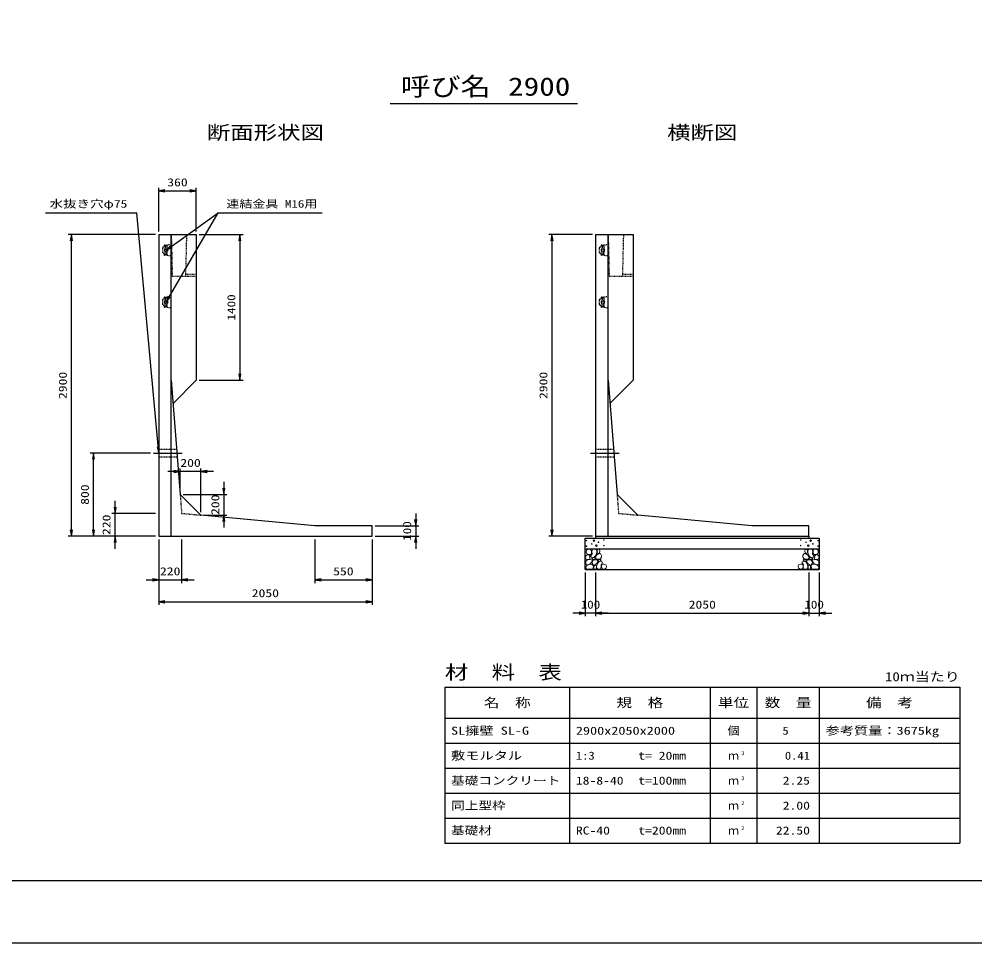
# Model space of a CAD drawing. Units: millimetres at full size. Extents: x 0 to 25230, y 0 to 17820.
# Drawn here: x 10683 to 19870, y 0 to 8882 of the extents above; entities that cross this region are included whole.
import ezdxf
from ezdxf.enums import TextEntityAlignment as Align

# ---------------------------------------------------------------- set-up
doc = ezdxf.new("R2010")
doc.units = ezdxf.units.MM
doc.linetypes.add('CHAIN', pattern=[18.5, 12, -1.5, 3.5, -1.5])
doc.linetypes.add('DASHED_SPACED', pattern=[12, 6, -6])
for name, color, linetype, lineweight in [('0_2', 7, 'Continuous', 25), ('D-BMK', 2, 'DASHED_SPACED', 25), ('D-DCR-HCHn', 4, 'Continuous', 9), ('D-MTR-FRAM', 7, 'Continuous', 25), ('D-MTR-LINE', 7, 'Continuous', 25), ('D-STR-DIM', 7, 'Continuous', 25), ('D-STR-STRn', 1, 'Continuous', 25), ('D-STR-TXT', 7, 'Continuous', 25), ('D-TTL', 2, 'Continuous', 25), ('D-TTL-TXT', 7, 'Continuous', 25)]:
    doc.layers.add(name, color=color, linetype=linetype, lineweight=lineweight)
doc.layers.add('D-MTR', color=7, linetype='Continuous')
doc.layers.add('D-MTR-TXT', color=7, linetype='Continuous')
doc.styles.add('ＭＳ ゴシック', font='')
doc.styles.get('ＭＳ ゴシック').set_extended_font_data('MS Gothic')

# ---------------------------------------------------------------- blocks, each defined once
blk = doc.blocks.new('open_arrow')
at = {"color": 0, "linetype": 'Continuous', "lineweight": -2}
blk.add_lwpolyline([(7.5, 1.25), (0, 0), (7.5, -1.25)], dxfattribs=at)
blk = doc.blocks.new('30KN')
at = {"color": 1, "linetype": 'DASHED_SPACED', "lineweight": 25}
for p, q in [((-85, 19.095), (-85, -19.095)), ((-58, 31.14), (-76.155, 29.028)), ((-68, 47.5), (-68, 45.66)), ((-65.5, 41.33), (-60.5, 38.443)), ((-54, 46), (-62.257, 46)), ((-40.306, 45.707), (-41.691, 35.314)), ((0, 53), (-37.704, 48.287)), ((0, -53), (0, 53)), ((-76.155, -29.028), (-58, -31.14)), ((-68, -47.5), (-68, -45.66)), ((-65.5, -41.33), (-60.5, -38.443)), ((-54, -46), (-62.257, -46)), ((-41.691, -35.314), (-40.306, -45.707)), ((-37.704, -48.287), (0, -53))]:
    blk.add_line(p, q, dxfattribs=at)
at = {"color": 1, "linetype": 'Continuous', "lineweight": 25}
for p, q in [((-58, 42), (-58, 21.448)), ((-46, 46), (-54, 46)), ((-42, 42), (-42, 21.448)), ((-58, -42), (-58, -21.448)), ((-46, -46), (-54, -46)), ((-42, -42), (-42, -21.448))]:
    blk.add_line(p, q, dxfattribs=at)
blk.add_circle((-50, 0), 13, dxfattribs=at)
at = {"color": 1, "linetype": 'DASHED_SPACED', "lineweight": 25}
for centre, radius, start, end in [((-75, 19.095), 10, 96.63251, 180), ((-66.5, 47.5), 1.5, 19.47123, 180), ((-63, 45.66), 5, 180, 240), ((-62.257, 49), 3, 199.47122, 270), ((-63, 34.113), 5, 0, 60), ((-37.332, 45.31), 3, 97.12502, 172.40536), ((-75, -19.095), 10, 180, 263.36749), ((-63, -45.66), 5, 120, 180), ((-66.5, -47.5), 1.5, 180, 340.57225), ((-62.257, -49), 3, 90, 160.55052), ((-63, -34.113), 5, 300, 0), ((-37.332, -45.31), 3, 187.59464, 262.87498)]:
    blk.add_arc(centre, radius, start, end, dxfattribs=at)
at = {"color": 1, "linetype": 'Continuous', "lineweight": 25}
for centre, radius, start, end in [((-50, 0), 18, 129.95842, 230.0969), ((-68, 21.448), 10, 310.0894, 0), ((-54, 42), 4, 90, 180), ((-46, 42), 4, 0, 90), ((-44.665, 35.71), 3, 332.67182, 352.40536), ((-32, 21.448), 10, 180, 229.9948), ((-50, 0), 18, 310.0052, 50.12245), ((-68, -21.448), 10, 0, 49.9948), ((-54, -42), 4, 180, 270), ((-46, -42), 4, 270, 0), ((-32, -21.448), 10, 130.0052, 180), ((-44.665, -35.71), 3, 7.59464, 27.32818)]:
    blk.add_arc(centre, radius, start, end, dxfattribs=at)

msp = doc.modelspace()

# ---------------------------------------------------------------- linework, layer by layer
at = {"layer": '0_2'}
for p, q in [((16195, 6810), (15775, 6810)), ((15805, 6810), (15805, 3910)), ((16195, 3910), (15775, 3910))]:
    msp.add_line(p, q, dxfattribs=at)
at = {"layer": 'D-BMK', "linetype": 'CHAIN'}
for p, q in [((11975, 4710), (12249.688, 4710)), ((16175, 4710), (16449.688, 4710))]:
    msp.add_line(p, q, dxfattribs=at)
at = {"layer": 'D-BMK'}
for p, q in [((12230.735, 4312.587), (12245, 4130)), ((16430.735, 4312.587), (16445, 4130)), ((12245, 4130), (12430.735, 4112.587)), ((16445, 4130), (16630.735, 4112.587))]:
    msp.add_line(p, q, dxfattribs=at)
at = {"layer": 'D-DCR-HCHn'}
for points in [[(16176.198, 3781.594), (16155.395, 3786.217), (16136.904, 3776.971), (16134.592, 3756.168), (16139.215, 3739.988), (16162.33, 3733.053), (16178.51, 3733.053), (16185.444, 3744.611), (16185.444, 3770.037)], [(16194.69, 3783.906), (16187.756, 3763.102), (16190.067, 3739.988), (16173.887, 3714.562), (16194.69, 3703.005), (16217.805, 3714.562), (16231.673, 3733.053), (16236.296, 3763.102), (16231.673, 3779.283), (16217.805, 3786.217)], [(16238.608, 3779.283), (16238.608, 3751.545), (16250.165, 3744.611), (16261.722, 3751.545), (16264.034, 3767.725), (16261.722, 3781.594), (16245.542, 3786.217)], [(18261.392, 3779.283), (18261.392, 3751.545), (18249.835, 3744.611), (18238.278, 3751.545), (18235.966, 3767.725), (18238.278, 3781.594), (18254.458, 3786.217)], [(18305.31, 3783.906), (18312.244, 3763.102), (18309.933, 3739.988), (18326.113, 3714.562), (18305.31, 3703.005), (18282.195, 3714.562), (18268.327, 3733.053), (18263.704, 3763.102), (18268.327, 3779.283), (18282.195, 3786.217)], [(18323.802, 3781.594), (18344.605, 3786.217), (18363.096, 3776.971), (18365.408, 3756.168), (18360.785, 3739.988), (18337.67, 3733.053), (18321.49, 3733.053), (18314.556, 3744.611), (18314.556, 3770.037)], [(16132.281, 3723.808), (16125.346, 3703.005), (16134.592, 3689.136), (16157.707, 3686.824), (16173.488, 3693.599), (16166.952, 3709.939), (16171.575, 3719.185), (16162.33, 3728.431), (16148.461, 3733.053)], [(16176.155, 3647.009), (16193.277, 3672.692), (16191.137, 3679.112), (16167.594, 3685.533), (16146.192, 3683.393), (16131.21, 3670.551), (16129.07, 3655.57), (16131.21, 3640.588), (16148.332, 3636.308)], [(16199.313, 3703.005), (16187.756, 3693.759), (16192.379, 3686.824), (16208.559, 3686.824), (16215.493, 3689.136), (16220.116, 3698.382), (16213.182, 3705.316)], [(16236.082, 3647.009), (16246.783, 3672.692), (16238.222, 3683.393), (16212.539, 3683.393), (16201.838, 3679.112), (16191.137, 3664.131), (16191.137, 3651.289), (16201.838, 3634.167), (16214.679, 3632.027)], [(16233.985, 3728.431), (16222.427, 3700.693), (16231.673, 3689.136), (16259.411, 3689.136), (16270.968, 3693.759), (16282.525, 3709.939), (16282.525, 3723.808), (16270.968, 3742.299), (16257.099, 3744.611)], [(16268.185, 3670.551), (16278.886, 3679.112), (16274.606, 3685.533), (16259.624, 3685.533), (16253.204, 3683.393), (16248.923, 3674.832), (16255.344, 3668.411)], [(18266.015, 3728.431), (18277.573, 3700.693), (18268.327, 3689.136), (18240.589, 3689.136), (18229.032, 3693.759), (18217.475, 3709.939), (18217.475, 3723.808), (18229.032, 3742.299), (18242.901, 3744.611)], [(18231.815, 3670.551), (18221.114, 3679.112), (18225.394, 3685.533), (18240.376, 3685.533), (18246.796, 3683.393), (18251.077, 3674.832), (18244.656, 3668.411)], [(18263.918, 3647.009), (18253.217, 3672.692), (18261.778, 3683.393), (18287.461, 3683.393), (18298.162, 3679.112), (18308.863, 3664.131), (18308.863, 3651.289), (18298.162, 3634.167), (18285.321, 3632.027)], [(18300.687, 3703.005), (18312.244, 3693.759), (18307.621, 3686.824), (18291.441, 3686.824), (18284.507, 3689.136), (18279.884, 3698.382), (18286.818, 3705.316)], [(18323.845, 3647.009), (18306.723, 3672.692), (18308.863, 3679.112), (18332.406, 3685.533), (18353.808, 3683.393), (18368.79, 3670.551), (18370.93, 3655.57), (18368.79, 3640.588), (18351.668, 3636.308)], [(18367.719, 3723.808), (18374.654, 3703.005), (18365.408, 3689.136), (18342.293, 3686.824), (18326.512, 3693.599), (18333.048, 3709.939), (18328.425, 3719.185), (18337.67, 3728.431), (18351.539, 3733.053)], [(16184.716, 3593.503), (16199.698, 3599.924), (16203.978, 3621.326), (16195.417, 3636.308), (16180.435, 3640.588), (16161.173, 3638.448), (16139.771, 3629.887), (16129.07, 3617.045), (16129.07, 3602.064), (16135.49, 3593.503), (16161.173, 3595.643)], [(16231.801, 3599.924), (16231.801, 3625.606), (16221.1, 3632.027), (16210.399, 3625.606), (16208.259, 3610.625), (16210.399, 3597.783), (16225.381, 3593.503)], [(16272.466, 3595.643), (16278.886, 3614.905), (16276.746, 3636.308), (16291.728, 3659.85), (16272.466, 3670.551), (16251.063, 3659.85), (16238.222, 3642.728), (16233.941, 3614.905), (16238.222, 3599.924), (16251.063, 3593.503)], [(16289.588, 3597.783), (16308.85, 3593.503), (16325.972, 3602.064), (16328.112, 3621.326), (16323.831, 3636.308), (16302.429, 3642.728), (16287.447, 3642.728), (16281.027, 3632.027), (16281.027, 3608.484)], [(18210.412, 3597.783), (18191.15, 3593.503), (18174.028, 3602.064), (18171.888, 3621.326), (18176.169, 3636.308), (18197.571, 3642.728), (18212.553, 3642.728), (18218.973, 3632.027), (18218.973, 3608.484)], [(18227.534, 3595.643), (18221.114, 3614.905), (18223.254, 3636.308), (18208.272, 3659.85), (18227.534, 3670.551), (18248.937, 3659.85), (18261.778, 3642.728), (18266.059, 3614.905), (18261.778, 3599.924), (18248.937, 3593.503)], [(18268.199, 3599.924), (18268.199, 3625.606), (18278.9, 3632.027), (18289.601, 3625.606), (18291.741, 3610.625), (18289.601, 3597.783), (18274.619, 3593.503)], [(18315.284, 3593.503), (18300.302, 3599.924), (18296.022, 3621.326), (18304.583, 3636.308), (18319.565, 3640.588), (18338.827, 3638.448), (18360.229, 3629.887), (18370.93, 3617.045), (18370.93, 3602.064), (18364.51, 3593.503), (18338.827, 3595.643)]]:
    msp.add_lwpolyline(points, close=True, dxfattribs=at)
for centre, radius in [((16135.727, 3867.43), 3), ((16208.336, 3867.43), 7.5), ((16303.131, 3873.481), 3), ((18196.869, 3873.481), 3), ((18291.664, 3867.43), 7.5), ((18364.273, 3867.43), 3), ((16136.869, 3813.919), 3), ((16187.292, 3835.761), 3), ((16231.664, 3819.97), 7.5), ((16252.708, 3851.639), 3), ((16304.273, 3819.97), 3), ((18195.727, 3819.97), 3), ((18247.292, 3851.639), 3), ((18268.336, 3819.97), 7.5), ((18312.708, 3835.761), 3), ((18363.131, 3813.919), 3)]:
    msp.add_circle(centre, radius, dxfattribs=at)
at = {"layer": 'D-MTR-FRAM'}
for p, q in [((14775, 2460), (19725, 2460)), ((14775, 2460), (14775, 960)), ((19725, 2460), (19725, 960)), ((14775, 960), (19725, 960))]:
    msp.add_line(p, q, dxfattribs=at)
at = {"layer": 'D-MTR-LINE'}
for p, q in [((15975, 2460), (15975, 960)), ((17325, 2460), (17325, 960)), ((17775, 2460), (17775, 960)), ((18375, 2460), (18375, 960)), ((14775, 2160), (19725, 2160)), ((14775, 1920), (19725, 1920)), ((14775, 1680), (19725, 1680)), ((14775, 1440), (19725, 1440)), ((14775, 1200), (19725, 1200))]:
    msp.add_line(p, q, dxfattribs=at)
at = {"layer": 'D-STR-DIM'}
for p, q in [((12025, 6840), (12025, 7260)), ((12385, 6840), (12385, 7260)), ((12025, 7230), (12385, 7230)), ((11995, 6810), (11155, 6810)), ((11185, 3910), (11185, 6810)), ((12415, 6810), (12835, 6810)), ((12805, 6810), (12805, 5410)), ((12415, 5410), (12835, 5410)), ((11945, 4710), (11367.203, 4710)), ((11397.203, 3910), (11397.203, 4710)), ((12550.735, 4532.587), (12110.735, 4532.587)), ((12230.735, 4342.587), (12230.735, 4562.587)), ((12430.735, 4142.587), (12430.735, 4562.587)), ((12650.735, 4432.587), (12650.735, 3992.587)), ((11605, 3790), (11605, 4250)), ((12260.735, 4312.587), (12680.735, 4312.587)), ((11995, 4130), (11575, 4130)), ((12460.735, 4112.587), (12680.735, 4112.587)), ((14495, 4130), (14495, 3790)), ((14105, 4010), (14525, 4010)), ((11995, 3910), (11155, 3910)), ((11995, 3910), (11367.203, 3910)), ((11995, 3910), (11575, 3910)), ((12025, 3880), (12025, 3460)), ((12025, 3880), (12025, 3250)), ((12245, 3880), (12245, 3460)), ((13525, 3880), (13525, 3460)), ((14075, 3880), (14075, 3460)), ((14075, 3880), (14075, 3250)), ((14105, 3910), (14525, 3910)), ((16125, 3560), (16125, 3140)), ((16225, 3560), (16225, 3140)), ((16225, 3560), (16225, 3140)), ((18275, 3560), (18275, 3140)), ((18275, 3560), (18275, 3140)), ((18375, 3560), (18375, 3140)), ((11905, 3490), (12365, 3490)), ((13525, 3490), (14075, 3490)), ((12025, 3280), (14075, 3280)), ((16345, 3170), (16005, 3170)), ((16225, 3170), (18275, 3170)), ((18155, 3170), (18495, 3170))]:
    msp.add_line(p, q, dxfattribs=at)
at = {"layer": 'D-STR-STRn'}
for p, q in [((12025, 6810), (12025, 3910)), ((12025, 6810), (12385, 6810)), ((12145, 3910), (12145, 6810)), ((12385, 6810), (12385, 5410)), ((16225, 6810), (16225, 3910)), ((16225, 6810), (16585, 6810)), ((16345, 3910), (16345, 6810)), ((16585, 6810), (16585, 5410)), ((12145, 5410), (12230.735, 4312.587)), ((12385, 5410), (12162.391, 5187.391)), ((16345, 5410), (16430.735, 4312.587)), ((16585, 5410), (16362.391, 5187.391)), ((12430.735, 4112.587), (12230.735, 4312.587)), ((16630.735, 4112.587), (16430.735, 4312.587)), ((13525, 4010), (12430.735, 4112.587)), ((17725, 4010), (16630.735, 4112.587)), ((14075, 4010), (13525, 4010)), ((14075, 3910), (14075, 4010)), ((18275, 4010), (17725, 4010)), ((18275, 3910), (18275, 4010)), ((12025, 3910), (14075, 3910)), ((16125, 3590), (16125, 3890)), ((16125, 3890), (18375, 3890)), ((16225, 3910), (18275, 3910)), ((16225, 3910), (16225, 3890)), ((16225, 3910), (18275, 3910)), ((18275, 3910), (18275, 3890)), ((18375, 3890), (18375, 3590)), ((16125, 3790), (18375, 3790)), ((16125, 3590), (18375, 3590))]:
    msp.add_line(p, q, dxfattribs=at)
at = {"layer": 'D-STR-STRn', "linetype": 'DASHED_SPACED'}
for p, q in [((12145, 6810), (12155, 6410)), ((12285, 6410), (12295, 6810)), ((16345, 6810), (16355, 6410)), ((16485, 6410), (16495, 6810)), ((12155, 6410), (12285, 6410)), ((12285, 6410), (12385, 6410)), ((12285.5, 6430), (12385, 6430)), ((16355, 6410), (16485, 6410)), ((16485, 6410), (16585, 6410)), ((16485.5, 6430), (16585, 6430)), ((12025, 4747.5), (12196.758, 4747.5)), ((16225, 4747.5), (16396.758, 4747.5)), ((12025, 4672.5), (12202.617, 4672.5)), ((16225, 4672.5), (16402.617, 4672.5))]:
    msp.add_line(p, q, dxfattribs=at)
at = {"layer": 'D-STR-TXT'}
for p, q in [((10935, 7020), (11815, 7020)), ((12025, 4710), (11815, 7020)), ((12095, 6160), (12595, 7020)), ((12095, 6660), (12595, 7020)), ((12595, 7020), (13595, 7020))]:
    msp.add_line(p, q, dxfattribs=at)
at = {"layer": 'D-TTL'}
for points in [[(0, 0), (25230, 0), (25230, 17820), (0, 17820)], [(600, 600), (24630, 600), (24630, 17220), (600, 17220)]]:
    msp.add_lwpolyline(points, close=True, dxfattribs=at)
at = {"layer": 'D-TTL-TXT'}
msp.add_line((14250, 8070), (16050, 8070), dxfattribs=at)

# ---------------------------------------------------------------- block references
at = {"layer": '0_2', "xscale": 8, "yscale": 8}
for p, rotation in [((15805, 6810), 270), ((15805, 3910), 90)]:
    msp.add_blockref('open_arrow', p, dxfattribs=dict(at, rotation=rotation))
at = {"layer": 'D-STR-DIM', "xscale": 8, "yscale": 8}
for p in [(12025, 7230), (12430.735, 4532.587), (12245, 3490), (13525, 3490), (12025, 3280), (16225, 3170), (16225, 3170), (18375, 3170)]:
    msp.add_blockref('open_arrow', p, dxfattribs=at)
for p, rotation in [((12385, 7230), 180), ((11185, 6810), 270), ((12805, 6810), 270), ((12805, 5410), 90), ((11397.203, 4710), 270), ((12230.735, 4532.587), 180), ((12650.735, 4312.587), 90), ((11605, 4130), 90), ((12650.735, 4112.587), 270), ((14495, 4010), 90), ((11185, 3910), 90), ((11397.203, 3910), 90), ((11605, 3910), 270), ((14495, 3910), 270), ((12025, 3490), 180), ((14075, 3490), 180), ((14075, 3280), 180), ((16125, 3170), 180), ((18275, 3170), 180), ((18275, 3170), 180)]:
    msp.add_blockref('open_arrow', p, dxfattribs=dict(at, rotation=rotation))
at = {"layer": 'D-STR-STRn'}
for p in [(12145, 6660), (16345, 6660), (12145, 6160), (16345, 6160)]:
    msp.add_blockref('30KN', p, dxfattribs=at)
at = {"layer": 'D-STR-TXT', "xscale": 8, "yscale": 8}
for p, rotation in [((12095, 6660), 35.8), ((12095, 6160), 59.8), ((12025, 4710), 95.2)]:
    msp.add_blockref('open_arrow', p, dxfattribs=dict(at, rotation=rotation))

# ---------------------------------------------------------------- texts
at = {"layer": '0_2', "style": 'ＭＳ ゴシック', "width": 1.25}
msp.add_text('2900', height=76.98, rotation=90, dxfattribs=at).set_placement((15722.5, 5360), align=Align.MIDDLE_CENTER)
at = {"layer": 'D-MTR', "style": 'ＭＳ ゴシック', "width": 1.25}
msp.add_text('材\u3000料\u3000表', height=132, dxfattribs=at).set_placement((14775, 2496), align=Align.BOTTOM_LEFT)
at = {"layer": 'D-MTR', "style": 'ＭＳ ゴシック', "width": 1.2}
msp.add_text('10ｍ当たり', height=87.98, dxfattribs=at).set_placement((19725, 2489), align=Align.BOTTOM_RIGHT)
at = {"layer": 'D-MTR-TXT', "style": 'ＭＳ ゴシック'}
for s, height, width, p in [('名\u3000称', 87.98, 1.25, (15375, 2310)), ('規\u3000格', 87.98, 1.25, (16650, 2310)), ('単位', 87.98, 1.25, (17550, 2310)), ('数\u3000量', 87.98, 1.25, (18075, 2310)), ('備\u3000考', 87.98, 1.25, (19050, 2310)), ('個', 76.98, 1.1, (17550, 2040))]:
    msp.add_text(s, height=height, dxfattribs=dict(at, width=width)).set_placement(p, align=Align.MIDDLE_CENTER)
for s, width, p in [('SL擁壁 SL-G', 1.3, (14835, 2040)), ('2900x2050x2000', 1.3, (16035, 2040)), ('参考質量：3675kg', 1.3, (18435, 2040)), ('敷モルタル', 1.3, (14835, 1800)), ('t= 20mm', 1.25, (16635, 1800)), ('1:3', 1.15, (16035, 1800)), ('基礎コンクリート', 1.25, (14835, 1560)), ('18-8-40', 1.25, (16035, 1560)), ('t=100mm', 1.25, (16635, 1560)), ('同上型枠', 1.25, (14835, 1320)), ('基礎材', 1.25, (14835, 1080)), ('RC-40', 1.25, (16035, 1080)), ('t=200mm', 1.25, (16635, 1080))]:
    msp.add_text(s, height=76.98, dxfattribs=dict(at, width=width)).set_placement(p, align=Align.MIDDLE_LEFT)
for s, width, p in [('5', 1.15, (18080.33, 2040)), ('0.41', 1.15, (18285, 1800)), ('2.25', 1.25, (18285, 1560)), ('2.00', 1.25, (18285, 1320)), ('22.50', 1.25, (18285, 1080))]:
    msp.add_text(s, height=76.98, dxfattribs=dict(at, width=width)).set_placement(p, align=Align.MIDDLE_RIGHT)
at = {"layer": 'D-MTR-TXT', "style": 'ＭＳ ゴシック', "width": 1.15}
for s, p in [('3', (17625, 1793)), ('3', (17625, 1553)), ('2', (17625, 1313)), ('2', (17625, 1073))]:
    msp.add_text(s, height=38.49, dxfattribs=at).set_placement(p, align=Align.BOTTOM_LEFT)
at = {"layer": 'D-MTR-TXT', "style": 'ＭＳ ゴシック'}
for p in [(17550, 1800), (17550, 1560), (17550, 1320), (17550, 1080)]:
    msp.add_text('ｍ', height=76.98, dxfattribs=at).set_placement(p, align=Align.MIDDLE_CENTER)
at = {"layer": 'D-STR-DIM', "style": 'ＭＳ ゴシック'}
for s, width, p in [('360', 1.25, (12205, 7312.5)), ('200', 1.25, (12330.735, 4615.087)), ('220', 1.25, (12135, 3572.5)), ('550', 1.25, (13800, 3572.5)), ('2050', 1.25, (13050, 3362.5)), ('100', 1.2, (16175, 3252.5)), ('2050', 1.25, (17250, 3252.5)), ('100', 1.2, (18325, 3252.5))]:
    msp.add_text(s, height=76.98, dxfattribs=dict(at, width=width)).set_placement(p, align=Align.MIDDLE_CENTER)
for s, width, p in [('1400', 1.2, (12722.5, 6110)), ('2900', 1.25, (11102.5, 5360)), ('800', 1.25, (11314.703, 4310)), ('200', 1.25, (12568.235, 4212.587)), ('220', 1.25, (11522.5, 4020)), ('100', 1.2, (14412.5, 3960))]:
    msp.add_text(s, height=76.98, rotation=90, dxfattribs=dict(at, width=width)).set_placement(p, align=Align.MIDDLE_CENTER)
at = {"layer": 'D-STR-TXT', "style": 'ＭＳ ゴシック'}
for s, width, p in [('水抜き穴φ75', 1.3, (10975, 7046.667)), ('連結金具 M16用', 1.25, (12675, 7046.667))]:
    msp.add_text(s, height=73.31, dxfattribs=dict(at, width=width)).set_placement(p, align=Align.BOTTOM_LEFT)
at = {"layer": 'D-TTL-TXT', "style": 'ＭＳ ゴシック'}
for s, height, width, p in [('呼び名', 176, 1.2, (14782.5, 8092.5)), ('2900', 176, 1.25, (15682.5, 8092.5)), ('断面形状図', 132, 1.25, (13050, 7686)), ('横断図', 132, 1.25, (17250, 7686))]:
    msp.add_text(s, height=height, dxfattribs=dict(at, width=width)).set_placement(p, align=Align.BOTTOM_CENTER)

doc.saveas('drawing.dxf')
